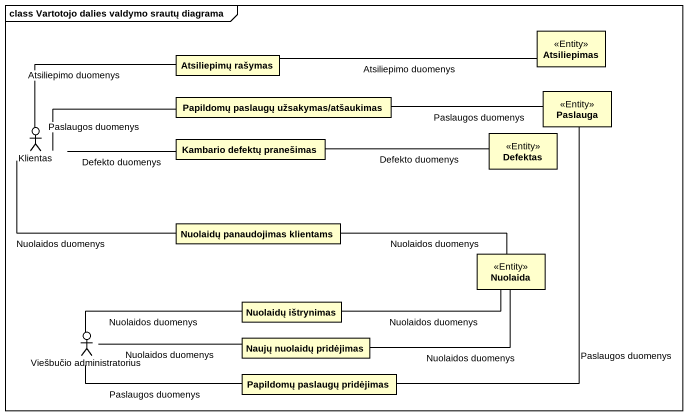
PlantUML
@startuml
mainframe class Vartotojo dalies valdymo srautų diagrama
allowmixing
hide circle
hide empty members
class Atsiliepimas <<Entity>>
class "Atsiliepimų rašymas" as Atsiliepimų_rašymas
class "Papildomų paslaugų užsakymas/atšaukimas" as Papildomų_paslaugų
class Paslauga <<Entity>>
actor Klientas
class "Kambario defektų pranešimas" as Kambario_defektų_pranešimas
class Defektas <<Entity>>
class "Nuolaidų panaudojimas klientams" as Nuolaidų_panaudojimas
class Nuolaida <<Entity>>
class "Nuolaidų ištrynimas" as Nuolaidų_ištrynimas
actor "Viešbučio administratorius" as Viešbučio_administratorius
class "Naujų nuolaidų pridėjimas" as Naujų_nuolaidų_pridėjimas
class "Papildomų paslaugų pridėjimas" as Papildomų_paslaugų_2
Atsiliepimų_rašymas -right- Atsiliepimas : Atsiliepimo duomenys
Papildomų_paslaugų -right- Paslauga : Paslaugos duomenys
Klientas -right- Atsiliepimų_rašymas : Atsiliepimo duomenys
Klientas -right- Papildomų_paslaugų : Paslaugos duomenys
Klientas -right- Kambario_defektų_pranešimas : Defekto duomenys
Klientas -right- Nuolaidų_panaudojimas : Nuolaidos duomenys
Kambario_defektų_pranešimas -right- Defektas : Defekto duomenys
Nuolaidų_panaudojimas -right- Nuolaida : Nuolaidos duomenys
Nuolaidų_ištrynimas -right- Nuolaida : Nuolaidos duomenys
Viešbučio_administratorius -right- Nuolaidų_ištrynimas : Nuolaidos duomenys
Viešbučio_administratorius -right- Naujų_nuolaidų_pridėjimas : Nuolaidos duomenys
Viešbučio_administratorius -right- Papildomų_paslaugų_2 : Paslaugos duomenys
Naujų_nuolaidų_pridėjimas -right- Nuolaida : Nuolaidos duomenys
Papildomų_paslaugų_2 -up- Paslauga : Paslaugos duomenys
@enduml
